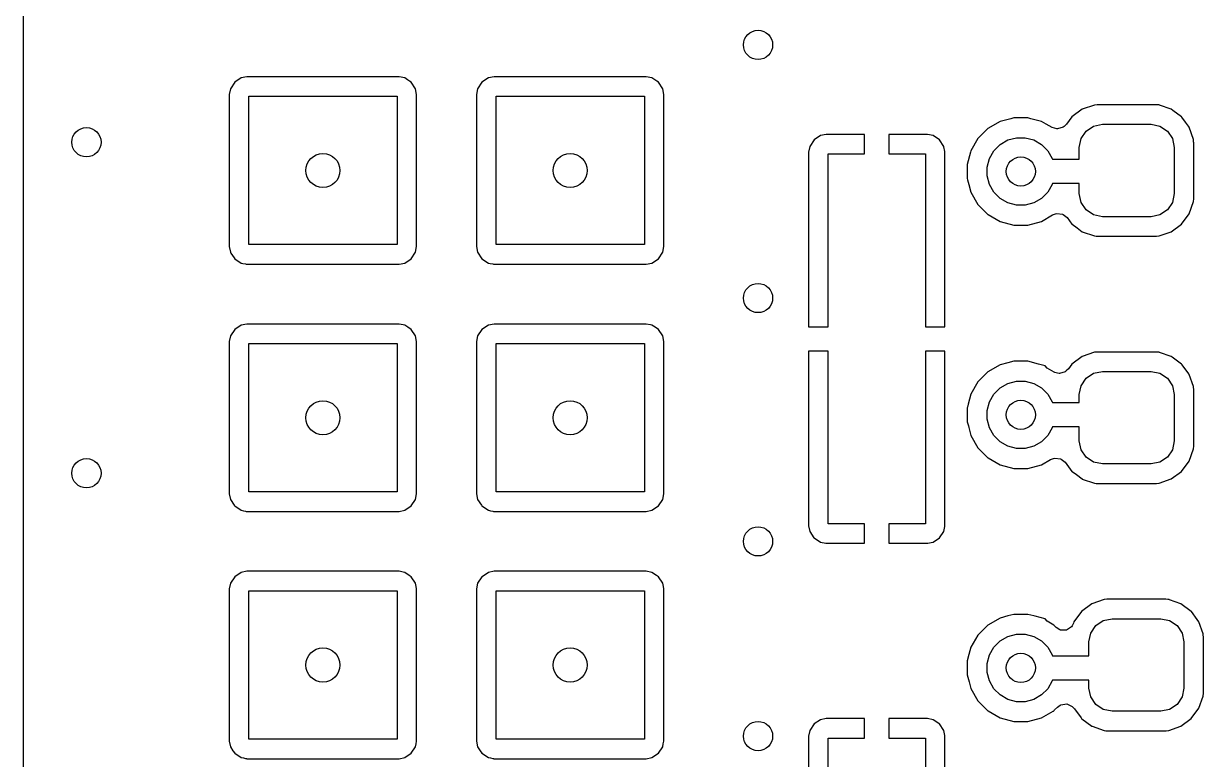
# Model space of a CAD drawing. Header units: inches. Extents: x 4.87 to 6.82, y -5.11 to -3.16.
# Drawn here: x 4.8683 to 5.3455, y -4.4149 to -4.1174 of the extents above; entities that cross this region are included whole.
import ezdxf

# ---------------------------------------------------------------- set-up
doc = ezdxf.new("R2010")
doc.units = ezdxf.units.IN
doc.header["$MEASUREMENT"] = 0
doc.layers.add('BLACK', color=250, linetype='CONTINUOUS')

msp = doc.modelspace()

# ---------------------------------------------------------------- linework, layer by layer
at = {"layer": 'BLACK', "linetype": 'CONTINUOUS'}
for p, q in [((4.86829, -4.14599), (4.86829, -4.046)), ((4.95368, -4.14108), (4.95193, -4.14369)), ((4.95629, -4.13934), (4.95368, -4.14108)), ((4.95368, -4.14108), (4.95368, -4.14108)), ((4.95859, -4.13888), (4.95629, -4.13934)), ((4.95629, -4.13934), (4.95629, -4.13934)), ((5.02015, -4.13888), (4.95859, -4.13888)), ((4.95859, -4.13888), (4.95859, -4.13888)), ((4.95859, -4.13888), (4.95859, -4.13888)), ((5.02245, -4.13934), (5.02015, -4.13888)), ((5.02015, -4.13888), (5.02015, -4.13888)), ((5.02015, -4.13888), (5.02015, -4.13888)), ((5.02015, -4.13888), (5.02015, -4.13888)), ((5.02358, -4.14009), (5.02245, -4.13934)), ((5.02245, -4.13934), (5.02245, -4.13934)), ((5.02245, -4.13934), (5.02245, -4.13934)), ((5.02245, -4.13934), (5.02245, -4.13934)), ((5.02444, -4.14066), (5.02358, -4.14009)), ((5.02506, -4.14108), (5.02444, -4.14066)), ((5.02681, -4.14369), (5.02506, -4.14108)), ((5.02506, -4.14108), (5.02506, -4.14108)), ((5.05368, -4.14108), (5.05193, -4.14369)), ((5.05629, -4.13934), (5.05368, -4.14108)), ((5.05368, -4.14108), (5.05368, -4.14108)), ((5.05859, -4.13888), (5.05629, -4.13934)), ((5.05629, -4.13934), (5.05629, -4.13934)), ((5.12015, -4.13888), (5.05859, -4.13888)), ((5.05859, -4.13888), (5.05859, -4.13888)), ((5.05859, -4.13888), (5.05859, -4.13888)), ((5.12245, -4.13934), (5.12015, -4.13888)), ((5.12015, -4.13888), (5.12015, -4.13888)), ((5.12015, -4.13888), (5.12015, -4.13888)), ((5.12015, -4.13888), (5.12015, -4.13888)), ((5.12358, -4.14009), (5.12245, -4.13934)), ((5.12245, -4.13934), (5.12245, -4.13934)), ((5.12245, -4.13934), (5.12245, -4.13934)), ((5.12245, -4.13934), (5.12245, -4.13934)), ((5.12444, -4.14066), (5.12358, -4.14009)), ((5.12506, -4.14108), (5.12444, -4.14066)), ((5.12681, -4.14369), (5.12506, -4.14108)), ((5.12506, -4.14108), (5.12506, -4.14108)), ((4.86829, -4.24599), (4.86829, -4.14599)), ((4.95193, -4.14369), (4.95148, -4.14599)), ((4.95148, -4.14599), (4.95148, -4.20755)), ((4.95193, -4.14369), (4.95193, -4.14369)), ((4.95937, -4.20677), (4.95937, -4.14677)), ((4.95937, -4.14677), (5.01937, -4.14677)), ((5.01937, -4.14677), (5.01937, -4.20677)), ((5.02726, -4.14599), (5.02681, -4.14369)), ((5.02726, -4.20755), (5.02726, -4.14599)), ((5.02726, -4.14599), (5.02726, -4.14599)), ((5.05193, -4.14369), (5.05148, -4.14599)), ((5.05148, -4.14599), (5.05148, -4.20755)), ((5.05193, -4.14369), (5.05193, -4.14369)), ((5.05937, -4.20677), (5.05937, -4.14677)), ((5.05937, -4.14677), (5.11937, -4.14677)), ((5.11937, -4.14677), (5.11937, -4.20677)), ((5.12726, -4.14599), (5.12681, -4.14369)), ((5.12726, -4.1693), (5.12726, -4.14599)), ((5.30138, -4.15029), (5.29648, -4.152)), ((5.30255, -4.15018), (5.30138, -4.15029)), ((5.30138, -4.15029), (5.30138, -4.15029)), ((5.30138, -4.15029), (5.30138, -4.15029)), ((5.32639, -4.15018), (5.30255, -4.15018)), ((5.30255, -4.15018), (5.30255, -4.15018)), ((5.30255, -4.15018), (5.30255, -4.15018)), ((5.32722, -4.15025), (5.32639, -4.15018)), ((5.32639, -4.15018), (5.32639, -4.15018)), ((5.32639, -4.15018), (5.32639, -4.15018)), ((5.32737, -4.15027), (5.32722, -4.15025)), ((5.32755, -4.15028), (5.32737, -4.15027)), ((5.32766, -4.15032), (5.32755, -4.15028)), ((5.32779, -4.15037), (5.32766, -4.15032)), ((5.33246, -4.152), (5.32779, -4.15037)), ((5.26756, -4.15582), (5.26329, -4.15697)), ((5.2688, -4.15549), (5.26756, -4.15582)), ((5.26756, -4.15582), (5.26756, -4.15582)), ((5.27451, -4.15549), (5.2688, -4.15549)), ((5.2688, -4.15549), (5.2688, -4.15549)), ((5.27484, -4.15558), (5.27451, -4.15549)), ((5.27451, -4.15549), (5.27451, -4.15549)), ((5.27575, -4.15582), (5.27484, -4.15558)), ((5.28002, -4.15697), (5.27575, -4.15582)), ((5.27575, -4.15582), (5.27575, -4.15582)), ((5.29229, -4.15509), (5.29009, -4.15808)), ((5.2923, -4.15509), (5.29229, -4.15509)), ((5.29648, -4.152), (5.2923, -4.15509)), ((5.33313, -4.1525), (5.33246, -4.152)), ((5.33664, -4.15509), (5.33313, -4.1525)), ((5.33665, -4.15509), (5.33664, -4.15509)), ((5.33664, -4.15509), (5.33664, -4.15509)), ((5.33664, -4.15509), (5.33664, -4.15509)), ((5.33665, -4.1551), (5.33665, -4.15509)), ((5.3367, -4.15516), (5.33665, -4.1551)), ((5.3382, -4.15719), (5.3367, -4.15516)), ((5.25835, -4.15982), (5.25431, -4.16386)), ((5.26329, -4.15697), (5.25835, -4.15982)), ((5.28184, -4.15802), (5.28002, -4.15697)), ((5.28002, -4.15697), (5.28002, -4.15697)), ((5.2843, -4.15944), (5.28184, -4.15802)), ((5.28622, -4.15996), (5.2843, -4.15944)), ((5.2865, -4.15997), (5.28622, -4.15996)), ((5.28879, -4.15924), (5.2865, -4.15997)), ((5.2865, -4.15997), (5.2865, -4.15997)), ((5.28922, -4.15893), (5.28879, -4.15924)), ((5.29009, -4.15808), (5.28922, -4.15893)), ((5.29599, -4.16384), (5.29801, -4.16081)), ((5.29801, -4.16081), (5.30105, -4.15878)), ((5.30105, -4.15878), (5.30463, -4.15807)), ((5.30463, -4.15807), (5.32431, -4.15807)), ((5.32431, -4.15807), (5.32789, -4.15878)), ((5.32789, -4.15878), (5.33092, -4.16081)), ((5.33092, -4.16081), (5.33295, -4.16384)), ((5.3394, -4.15883), (5.3382, -4.15719)), ((5.33973, -4.15927), (5.3394, -4.15883)), ((5.34145, -4.16418), (5.33973, -4.15927)), ((5.33973, -4.15927), (5.33973, -4.15927)), ((5.18802, -4.1644), (5.18628, -4.16701)), ((5.19063, -4.16266), (5.18802, -4.1644)), ((5.18802, -4.1644), (5.18802, -4.1644)), ((5.19292, -4.1622), (5.19063, -4.16266)), ((5.19063, -4.16266), (5.19063, -4.16266)), ((5.20846, -4.1622), (5.19292, -4.1622)), ((5.20846, -4.17008), (5.20846, -4.1622)), ((5.20846, -4.1622), (5.20846, -4.1622)), ((5.20846, -4.1622), (5.20846, -4.1622)), ((5.23385, -4.1622), (5.21831, -4.1622)), ((5.21831, -4.1622), (5.21831, -4.1622)), ((5.21831, -4.1622), (5.21831, -4.17008)), ((5.23614, -4.16266), (5.23385, -4.1622)), ((5.23385, -4.1622), (5.23385, -4.1622)), ((5.2387, -4.16437), (5.23614, -4.16266)), ((5.23614, -4.16266), (5.23614, -4.16266)), ((5.23875, -4.1644), (5.2387, -4.16437)), ((5.24049, -4.16701), (5.23875, -4.1644)), ((5.23875, -4.1644), (5.23875, -4.1644)), ((5.25431, -4.16386), (5.25146, -4.1688)), ((5.26327, -4.16623), (5.26638, -4.16443)), ((5.26638, -4.16443), (5.26985, -4.1635)), ((5.26985, -4.1635), (5.27345, -4.1635)), ((5.27345, -4.1635), (5.27693, -4.16443)), ((5.27693, -4.16443), (5.28004, -4.16623)), ((5.29528, -4.16742), (5.29599, -4.16384)), ((5.33295, -4.16384), (5.33366, -4.16742)), ((5.34151, -4.16486), (5.34145, -4.16418)), ((5.34155, -4.16533), (5.34151, -4.16486)), ((5.34151, -4.16486), (5.34151, -4.16486)), ((5.34156, -4.16534), (5.34155, -4.16533)), ((5.34156, -4.1882), (5.34156, -4.16534)), ((5.34156, -4.16534), (5.34156, -4.16534)), ((5.34156, -4.16534), (5.34156, -4.16534)), ((5.12726, -4.20755), (5.12726, -4.1693)), ((5.18628, -4.16701), (5.18583, -4.1693)), ((5.18583, -4.1693), (5.18583, -4.23996)), ((5.18583, -4.1693), (5.18583, -4.1693)), ((5.18628, -4.16701), (5.18628, -4.16701)), ((5.1937, -4.23996), (5.1937, -4.17008)), ((5.1937, -4.17008), (5.20846, -4.17008)), ((5.21831, -4.17008), (5.23307, -4.17008)), ((5.23307, -4.17008), (5.23307, -4.23996)), ((5.24053, -4.16721), (5.24049, -4.16701)), ((5.2409, -4.16906), (5.24053, -4.16721)), ((5.24092, -4.16915), (5.2409, -4.16906)), ((5.24094, -4.1693), (5.24092, -4.16915)), ((5.24094, -4.17431), (5.24094, -4.1693)), ((5.24094, -4.1693), (5.24094, -4.1693)), ((5.25132, -4.1693), (5.24998, -4.17431)), ((5.25146, -4.1688), (5.25132, -4.1693)), ((5.25892, -4.17189), (5.26072, -4.16878)), ((5.26072, -4.16878), (5.26327, -4.16623)), ((5.28004, -4.16623), (5.28259, -4.16878)), ((5.28259, -4.16878), (5.28438, -4.17189)), ((5.29528, -4.17224), (5.29528, -4.16742)), ((5.33366, -4.16742), (5.33366, -4.18612)), ((5.24094, -4.23996), (5.24094, -4.17431)), ((5.24998, -4.17431), (5.24998, -4.18002)), ((5.25799, -4.17537), (5.25892, -4.17189)), ((5.25799, -4.17896), (5.25799, -4.17537)), ((5.28438, -4.17189), (5.28448, -4.17224)), ((5.28448, -4.17224), (5.29528, -4.17224)), ((5.24998, -4.18002), (5.25014, -4.1806)), ((5.25892, -4.18244), (5.25799, -4.17896)), ((5.25014, -4.1806), (5.25064, -4.18249)), ((5.25064, -4.18249), (5.25064, -4.18249)), ((5.25064, -4.18249), (5.25146, -4.18553)), ((5.26072, -4.18555), (5.25892, -4.18244)), ((5.28438, -4.18244), (5.28259, -4.18555)), ((5.28448, -4.18209), (5.28438, -4.18244)), ((5.29528, -4.18209), (5.28448, -4.18209)), ((5.29528, -4.18612), (5.29528, -4.18209)), ((5.25146, -4.18553), (5.25146, -4.18553)), ((5.25146, -4.18553), (5.25431, -4.19047)), ((5.26327, -4.1881), (5.26072, -4.18555)), ((5.26638, -4.1899), (5.26327, -4.1881)), ((5.28004, -4.1881), (5.27693, -4.1899)), ((5.28259, -4.18555), (5.28004, -4.1881)), ((5.29599, -4.1897), (5.29528, -4.18612)), ((5.29801, -4.19273), (5.29599, -4.1897)), ((5.33295, -4.1897), (5.33092, -4.19273)), ((5.33366, -4.18612), (5.33295, -4.1897)), ((5.33973, -4.19427), (5.34145, -4.18936)), ((5.34145, -4.18936), (5.34156, -4.1882)), ((5.25431, -4.19047), (5.25431, -4.19047)), ((5.25431, -4.19047), (5.25431, -4.19047)), ((5.25431, -4.19047), (5.25431, -4.19047)), ((5.25431, -4.19047), (5.25835, -4.19451)), ((5.25835, -4.19451), (5.25835, -4.19451)), ((5.25835, -4.19451), (5.25835, -4.19451)), ((5.25835, -4.19451), (5.25837, -4.19452)), ((5.25837, -4.19452), (5.25845, -4.19457)), ((5.25845, -4.19457), (5.26329, -4.19736)), ((5.26985, -4.19083), (5.26638, -4.1899)), ((5.27345, -4.19083), (5.26985, -4.19083)), ((5.27693, -4.1899), (5.27345, -4.19083)), ((5.28451, -4.19477), (5.28565, -4.19433)), ((5.28565, -4.19433), (5.28616, -4.19422)), ((5.28616, -4.19422), (5.28856, -4.19447)), ((5.28856, -4.19447), (5.28881, -4.19459)), ((5.28881, -4.19459), (5.29036, -4.19583)), ((5.30105, -4.19476), (5.29801, -4.19273)), ((5.33092, -4.19273), (5.32789, -4.19476)), ((5.33664, -4.19845), (5.33973, -4.19427)), ((5.26329, -4.19736), (5.26329, -4.19736)), ((5.26329, -4.19736), (5.26329, -4.19736)), ((5.26329, -4.19736), (5.2688, -4.19884)), ((5.2688, -4.19884), (5.2688, -4.19884)), ((5.2688, -4.19884), (5.27451, -4.19884)), ((5.27451, -4.19884), (5.28002, -4.19736)), ((5.27451, -4.19884), (5.27451, -4.19884)), ((5.28002, -4.19736), (5.28451, -4.19477)), ((5.29036, -4.19583), (5.29229, -4.19845)), ((5.29229, -4.19845), (5.29229, -4.19845)), ((5.29229, -4.19845), (5.29229, -4.19845)), ((5.29229, -4.19845), (5.29229, -4.19845)), ((5.29229, -4.19845), (5.29231, -4.19846)), ((5.29231, -4.19846), (5.29237, -4.19851)), ((5.29237, -4.19851), (5.2944, -4.2)), ((5.30463, -4.19547), (5.30105, -4.19476)), ((5.32431, -4.19547), (5.30463, -4.19547)), ((5.32789, -4.19476), (5.32431, -4.19547)), ((5.33246, -4.20154), (5.33664, -4.19845)), ((5.2944, -4.2), (5.29648, -4.20154)), ((5.29648, -4.20154), (5.29648, -4.20154)), ((5.29648, -4.20154), (5.29648, -4.20154)), ((5.29648, -4.20154), (5.29648, -4.20154)), ((5.29648, -4.20154), (5.29648, -4.20154)), ((5.29648, -4.20154), (5.29651, -4.20155)), ((5.29651, -4.20155), (5.30138, -4.20326)), ((5.30138, -4.20326), (5.30214, -4.20333)), ((5.30214, -4.20333), (5.30246, -4.20336)), ((5.30246, -4.20336), (5.30246, -4.20336)), ((5.30246, -4.20336), (5.30246, -4.20336)), ((5.30246, -4.20336), (5.30254, -4.20337)), ((5.30254, -4.20337), (5.30255, -4.20337)), ((5.30255, -4.20337), (5.30255, -4.20337)), ((5.30255, -4.20337), (5.30255, -4.20337)), ((5.30255, -4.20337), (5.32639, -4.20337)), ((5.32639, -4.20337), (5.32642, -4.20337)), ((5.32642, -4.20337), (5.32652, -4.20335)), ((5.32652, -4.20335), (5.32755, -4.20326)), ((5.32755, -4.20326), (5.33246, -4.20154)), ((4.95148, -4.20755), (4.95193, -4.20985)), ((5.01937, -4.20677), (4.95937, -4.20677)), ((5.02681, -4.20985), (5.02726, -4.20755)), ((5.05148, -4.20755), (5.05193, -4.20985)), ((5.11937, -4.20677), (5.05937, -4.20677)), ((5.12681, -4.20985), (5.12726, -4.20755)), ((4.95193, -4.20985), (4.95193, -4.20985)), ((4.95193, -4.20985), (4.95193, -4.20985)), ((4.95193, -4.20985), (4.95193, -4.20985)), ((4.95193, -4.20985), (4.95193, -4.20985)), ((4.95193, -4.20985), (4.95214, -4.21015)), ((4.95214, -4.21015), (4.95343, -4.21209)), ((4.95343, -4.21209), (4.95368, -4.21246)), ((4.95368, -4.21246), (4.95629, -4.21421)), ((5.02245, -4.21421), (5.02506, -4.21246)), ((5.02506, -4.21246), (5.02681, -4.20985)), ((5.05193, -4.20985), (5.05193, -4.20985)), ((5.05193, -4.20985), (5.05193, -4.20985)), ((5.05193, -4.20985), (5.05193, -4.20985)), ((5.05193, -4.20985), (5.05193, -4.20985)), ((5.05193, -4.20985), (5.05214, -4.21015)), ((5.05214, -4.21015), (5.05343, -4.21209)), ((5.05343, -4.21209), (5.05368, -4.21246)), ((5.05368, -4.21246), (5.05629, -4.21421)), ((5.12245, -4.21421), (5.12506, -4.21246)), ((5.12506, -4.21246), (5.12681, -4.20985)), ((4.95629, -4.21421), (4.95697, -4.21434)), ((4.95697, -4.21434), (4.95804, -4.21456)), ((4.95804, -4.21456), (4.95804, -4.21456)), ((4.95804, -4.21456), (4.95835, -4.21462)), ((4.95835, -4.21462), (4.95844, -4.21464)), ((4.95844, -4.21464), (4.95852, -4.21465)), ((4.95852, -4.21465), (4.95859, -4.21467)), ((4.95859, -4.21467), (4.95859, -4.21467)), ((4.95859, -4.21467), (4.95859, -4.21467)), ((4.95859, -4.21467), (5.02015, -4.21467)), ((5.02015, -4.21467), (5.02245, -4.21421)), ((5.02015, -4.21467), (5.02015, -4.21467)), ((5.05629, -4.21421), (5.05697, -4.21434)), ((5.05697, -4.21434), (5.05804, -4.21456)), ((5.05804, -4.21456), (5.05804, -4.21456)), ((5.05804, -4.21456), (5.05835, -4.21462)), ((5.05835, -4.21462), (5.05844, -4.21464)), ((5.05844, -4.21464), (5.05852, -4.21465)), ((5.05852, -4.21465), (5.05859, -4.21467)), ((5.05859, -4.21467), (5.05859, -4.21467)), ((5.05859, -4.21467), (5.05859, -4.21467)), ((5.05859, -4.21467), (5.12015, -4.21467)), ((5.12015, -4.21467), (5.12245, -4.21421)), ((5.12015, -4.21467), (5.12015, -4.21467)), ((4.95368, -4.24108), (4.95193, -4.24369)), ((4.95629, -4.23934), (4.95368, -4.24108)), ((4.95368, -4.24108), (4.95368, -4.24108)), ((4.95859, -4.23888), (4.95629, -4.23934)), ((4.95629, -4.23934), (4.95629, -4.23934)), ((5.02015, -4.23888), (4.95859, -4.23888)), ((4.95859, -4.23888), (4.95859, -4.23888)), ((4.95859, -4.23888), (4.95859, -4.23888)), ((5.02183, -4.23921), (5.02015, -4.23888)), ((5.02015, -4.23888), (5.02015, -4.23888)), ((5.02015, -4.23888), (5.02015, -4.23888)), ((5.02015, -4.23888), (5.02015, -4.23888)), ((5.02015, -4.23888), (5.02015, -4.23888)), ((5.02245, -4.23934), (5.02183, -4.23921)), ((5.02183, -4.23921), (5.02183, -4.23921)), ((5.02369, -4.24016), (5.02245, -4.23934)), ((5.02245, -4.23934), (5.02245, -4.23934)), ((5.02245, -4.23934), (5.02245, -4.23934)), ((5.02245, -4.23934), (5.02245, -4.23934)), ((5.02506, -4.24108), (5.02369, -4.24016)), ((5.02679, -4.24367), (5.02506, -4.24108)), ((5.02506, -4.24108), (5.02506, -4.24108)), ((5.05368, -4.24108), (5.05193, -4.24369)), ((5.05629, -4.23934), (5.05368, -4.24108)), ((5.05368, -4.24108), (5.05368, -4.24108)), ((5.05859, -4.23888), (5.05629, -4.23934)), ((5.05629, -4.23934), (5.05629, -4.23934)), ((5.12015, -4.23888), (5.05859, -4.23888)), ((5.05859, -4.23888), (5.05859, -4.23888)), ((5.05859, -4.23888), (5.05859, -4.23888)), ((5.12183, -4.23921), (5.12015, -4.23888)), ((5.12015, -4.23888), (5.12015, -4.23888)), ((5.12015, -4.23888), (5.12015, -4.23888)), ((5.12015, -4.23888), (5.12015, -4.23888)), ((5.12015, -4.23888), (5.12015, -4.23888)), ((5.12245, -4.23934), (5.12183, -4.23921)), ((5.12183, -4.23921), (5.12183, -4.23921)), ((5.12369, -4.24016), (5.12245, -4.23934)), ((5.12245, -4.23934), (5.12245, -4.23934)), ((5.12245, -4.23934), (5.12245, -4.23934)), ((5.12245, -4.23934), (5.12245, -4.23934)), ((5.12506, -4.24108), (5.12369, -4.24016)), ((5.12679, -4.24367), (5.12506, -4.24108)), ((5.12506, -4.24108), (5.12506, -4.24108)), ((5.18583, -4.23996), (5.18583, -4.23996)), ((5.18583, -4.23996), (5.1937, -4.23996)), ((5.23307, -4.23996), (5.24094, -4.23996)), ((5.24094, -4.23996), (5.24094, -4.23996)), ((5.24094, -4.23996), (5.24094, -4.23996)), ((4.86829, -4.34599), (4.86829, -4.24599)), ((4.95193, -4.24369), (4.95148, -4.24599)), ((4.95148, -4.24599), (4.95148, -4.30755)), ((4.95193, -4.24369), (4.95193, -4.24369)), ((4.95937, -4.30677), (4.95937, -4.24677)), ((4.95937, -4.24677), (5.01937, -4.24677)), ((5.01937, -4.24677), (5.01937, -4.30677)), ((5.02681, -4.24369), (5.02679, -4.24367)), ((5.02726, -4.24599), (5.02681, -4.24369)), ((5.02726, -4.30755), (5.02726, -4.24599)), ((5.02726, -4.24599), (5.02726, -4.24599)), ((5.05193, -4.24369), (5.05148, -4.24599)), ((5.05148, -4.24599), (5.05148, -4.30755)), ((5.05193, -4.24369), (5.05193, -4.24369)), ((5.05937, -4.30677), (5.05937, -4.24677)), ((5.05937, -4.24677), (5.11937, -4.24677)), ((5.11937, -4.24677), (5.11937, -4.30677)), ((5.12681, -4.24369), (5.12679, -4.24367)), ((5.12726, -4.24599), (5.12681, -4.24369)), ((5.12726, -4.2498), (5.12726, -4.24599)), ((5.12726, -4.30755), (5.12726, -4.2498)), ((5.18583, -4.2498), (5.18583, -4.32046)), ((5.1937, -4.2498), (5.18583, -4.2498)), ((5.18583, -4.2498), (5.18583, -4.2498)), ((5.18583, -4.2498), (5.18583, -4.2498)), ((5.18583, -4.2498), (5.18583, -4.2498)), ((5.1937, -4.31969), (5.1937, -4.2498)), ((5.24094, -4.2498), (5.23307, -4.2498)), ((5.23307, -4.2498), (5.23307, -4.31969)), ((5.24094, -4.2498), (5.24094, -4.2498)), ((5.24094, -4.2498), (5.24094, -4.2498)), ((5.24094, -4.2498), (5.24094, -4.2498)), ((5.24094, -4.27274), (5.24094, -4.2498)), ((5.30138, -4.25029), (5.29648, -4.252)), ((5.30255, -4.25018), (5.30138, -4.25029)), ((5.30138, -4.25029), (5.30138, -4.25029)), ((5.30138, -4.25029), (5.30138, -4.25029)), ((5.32639, -4.25018), (5.30255, -4.25018)), ((5.30255, -4.25018), (5.30255, -4.25018)), ((5.30255, -4.25018), (5.30255, -4.25018)), ((5.32722, -4.25026), (5.32639, -4.25018)), ((5.32639, -4.25018), (5.32639, -4.25018)), ((5.32639, -4.25018), (5.32639, -4.25018)), ((5.32737, -4.25027), (5.32722, -4.25026)), ((5.32755, -4.25028), (5.32737, -4.25027)), ((5.32766, -4.25032), (5.32755, -4.25028)), ((5.32779, -4.25037), (5.32766, -4.25032)), ((5.33246, -4.252), (5.32779, -4.25037)), ((5.26329, -4.25539), (5.25835, -4.25825)), ((5.26637, -4.25457), (5.26329, -4.25539)), ((5.26329, -4.25539), (5.26329, -4.25539)), ((5.2688, -4.25392), (5.26637, -4.25457)), ((5.26637, -4.25457), (5.26637, -4.25457)), ((5.27451, -4.25392), (5.2688, -4.25392)), ((5.27885, -4.25508), (5.27451, -4.25392)), ((5.27451, -4.25392), (5.27451, -4.25392)), ((5.28145, -4.25578), (5.27885, -4.25508)), ((5.27885, -4.25508), (5.27885, -4.25508)), ((5.28227, -4.2567), (5.28145, -4.25578)), ((5.29229, -4.25509), (5.29088, -4.25701)), ((5.2923, -4.25509), (5.29229, -4.25509)), ((5.29648, -4.252), (5.2923, -4.25509)), ((5.33283, -4.25228), (5.33246, -4.252)), ((5.33664, -4.25509), (5.33283, -4.25228)), ((5.33665, -4.25509), (5.33664, -4.25509)), ((5.33664, -4.25509), (5.33664, -4.25509)), ((5.33664, -4.25509), (5.33664, -4.25509)), ((5.33666, -4.25511), (5.33665, -4.25509)), ((5.3367, -4.25516), (5.33666, -4.25511)), ((5.33678, -4.25526), (5.3367, -4.25516)), ((5.33684, -4.25536), (5.33678, -4.25526)), ((5.33955, -4.25902), (5.33684, -4.25536)), ((5.25835, -4.25825), (5.25431, -4.26228)), ((5.28507, -4.25831), (5.28227, -4.2567)), ((5.28521, -4.25839), (5.28507, -4.25831)), ((5.28507, -4.25831), (5.28507, -4.25831)), ((5.2853, -4.25844), (5.28521, -4.25839)), ((5.2871, -4.25889), (5.2853, -4.25844)), ((5.28729, -4.2589), (5.2871, -4.25889)), ((5.28958, -4.25817), (5.28729, -4.2589)), ((5.28729, -4.2589), (5.28729, -4.2589)), ((5.29001, -4.25786), (5.28958, -4.25817)), ((5.29088, -4.25701), (5.29001, -4.25786)), ((5.29599, -4.26384), (5.29801, -4.26081)), ((5.29801, -4.26081), (5.30105, -4.25878)), ((5.30105, -4.25878), (5.30463, -4.25807)), ((5.30463, -4.25807), (5.32431, -4.25807)), ((5.32431, -4.25807), (5.32789, -4.25878)), ((5.32789, -4.25878), (5.33092, -4.26081)), ((5.33092, -4.26081), (5.33295, -4.26384)), ((5.33973, -4.25927), (5.33955, -4.25902)), ((5.33955, -4.25902), (5.33955, -4.25902)), ((5.33955, -4.25902), (5.33955, -4.25902)), ((5.33955, -4.25902), (5.33955, -4.25902)), ((5.34145, -4.26418), (5.33973, -4.25927)), ((5.33973, -4.25927), (5.33973, -4.25927)), ((5.25431, -4.26228), (5.25146, -4.26722)), ((5.26072, -4.2672), (5.26327, -4.26466)), ((5.26327, -4.26466), (5.26638, -4.26286)), ((5.26638, -4.26286), (5.26985, -4.26193)), ((5.26985, -4.26193), (5.27345, -4.26193)), ((5.27345, -4.26193), (5.27693, -4.26286)), ((5.27693, -4.26286), (5.28004, -4.26466)), ((5.28004, -4.26466), (5.28259, -4.2672)), ((5.29528, -4.26742), (5.29599, -4.26384)), ((5.33295, -4.26384), (5.33366, -4.26742)), ((5.34146, -4.26438), (5.34145, -4.26418)), ((5.34145, -4.26418), (5.34145, -4.26418)), ((5.34156, -4.26534), (5.34146, -4.26438)), ((5.34156, -4.2882), (5.34156, -4.26534)), ((5.34156, -4.26534), (5.34156, -4.26534)), ((5.34156, -4.26534), (5.34156, -4.26534)), ((5.34156, -4.26534), (5.34156, -4.26534)), ((5.25146, -4.26722), (5.25038, -4.27125)), ((5.25146, -4.26722), (5.25146, -4.26722)), ((5.25146, -4.26722), (5.25146, -4.26722)), ((5.25799, -4.27379), (5.25892, -4.27032)), ((5.25892, -4.27032), (5.26072, -4.2672)), ((5.28259, -4.2672), (5.28438, -4.27032)), ((5.28438, -4.27032), (5.28448, -4.27067)), ((5.28448, -4.27067), (5.29528, -4.27067)), ((5.29528, -4.27067), (5.29528, -4.26742)), ((5.33366, -4.26742), (5.33366, -4.28612)), ((5.24094, -4.32046), (5.24094, -4.27274)), ((5.25006, -4.27243), (5.24998, -4.27274)), ((5.24998, -4.27274), (5.24998, -4.27844)), ((5.25038, -4.27125), (5.25006, -4.27243)), ((5.25038, -4.27125), (5.25038, -4.27125)), ((5.25799, -4.27739), (5.25799, -4.27379)), ((5.24998, -4.27844), (5.25042, -4.28007)), ((5.25042, -4.28007), (5.2506, -4.28075)), ((5.25892, -4.28086), (5.25799, -4.27739)), ((5.28448, -4.28051), (5.28438, -4.28086)), ((5.29528, -4.28051), (5.28448, -4.28051)), ((5.29528, -4.28612), (5.29528, -4.28051)), ((5.2506, -4.28075), (5.2506, -4.28075)), ((5.2506, -4.28075), (5.25146, -4.28396)), ((5.25146, -4.28396), (5.25146, -4.28396)), ((5.25146, -4.28396), (5.25431, -4.2889)), ((5.26072, -4.28398), (5.25892, -4.28086)), ((5.26327, -4.28652), (5.26072, -4.28398)), ((5.28259, -4.28398), (5.28004, -4.28652)), ((5.28438, -4.28086), (5.28259, -4.28398)), ((5.25431, -4.2889), (5.25431, -4.2889)), ((5.25431, -4.2889), (5.25431, -4.2889)), ((5.25431, -4.2889), (5.25431, -4.2889)), ((5.25431, -4.2889), (5.25835, -4.29293)), ((5.26638, -4.28832), (5.26327, -4.28652)), ((5.26985, -4.28925), (5.26638, -4.28832)), ((5.27345, -4.28925), (5.26985, -4.28925)), ((5.27693, -4.28832), (5.27345, -4.28925)), ((5.28004, -4.28652), (5.27693, -4.28832)), ((5.29599, -4.2897), (5.29528, -4.28612)), ((5.29801, -4.29273), (5.29599, -4.2897)), ((5.33295, -4.2897), (5.33092, -4.29273)), ((5.33366, -4.28612), (5.33295, -4.2897)), ((5.33973, -4.29427), (5.34145, -4.28936)), ((5.34145, -4.28936), (5.34156, -4.2882)), ((5.25835, -4.29293), (5.25835, -4.29293)), ((5.25835, -4.29293), (5.25835, -4.29293)), ((5.25835, -4.29293), (5.25837, -4.29295)), ((5.25837, -4.29295), (5.25845, -4.29299)), ((5.25845, -4.29299), (5.26329, -4.29579)), ((5.28002, -4.29579), (5.2837, -4.29366)), ((5.2837, -4.29366), (5.28483, -4.29323)), ((5.28483, -4.29323), (5.28535, -4.29312)), ((5.28535, -4.29312), (5.28774, -4.29337)), ((5.28774, -4.29337), (5.28799, -4.29348)), ((5.28799, -4.29348), (5.28954, -4.29473)), ((5.28954, -4.29473), (5.29229, -4.29845)), ((5.30105, -4.29476), (5.29801, -4.29273)), ((5.30463, -4.29547), (5.30105, -4.29476)), ((5.32789, -4.29476), (5.32431, -4.29547)), ((5.33092, -4.29273), (5.32789, -4.29476)), ((5.33664, -4.29845), (5.33973, -4.29427)), ((5.26329, -4.29579), (5.26329, -4.29579)), ((5.26329, -4.29579), (5.26329, -4.29579)), ((5.26329, -4.29579), (5.2688, -4.29726)), ((5.2688, -4.29726), (5.2688, -4.29726)), ((5.2688, -4.29726), (5.27451, -4.29726)), ((5.27451, -4.29726), (5.28002, -4.29579)), ((5.27451, -4.29726), (5.27451, -4.29726)), ((5.29229, -4.29845), (5.29229, -4.29845)), ((5.29229, -4.29845), (5.29229, -4.29845)), ((5.29229, -4.29845), (5.29229, -4.29845)), ((5.29229, -4.29845), (5.29229, -4.29845)), ((5.29229, -4.29845), (5.29232, -4.29847)), ((5.29232, -4.29847), (5.29232, -4.29848)), ((5.29232, -4.29848), (5.29237, -4.29851)), ((5.29237, -4.29851), (5.2941, -4.29979)), ((5.32431, -4.29547), (5.30463, -4.29547)), ((5.33246, -4.30154), (5.33664, -4.29845)), ((5.2941, -4.29979), (5.29648, -4.30154)), ((5.29648, -4.30154), (5.29648, -4.30154)), ((5.29648, -4.30154), (5.29648, -4.30154)), ((5.29648, -4.30154), (5.29648, -4.30154)), ((5.29648, -4.30154), (5.29648, -4.30154)), ((5.29648, -4.30154), (5.29651, -4.30155)), ((5.29651, -4.30155), (5.30138, -4.30326)), ((5.30138, -4.30326), (5.30214, -4.30333)), ((5.30214, -4.30333), (5.30246, -4.30336)), ((5.30246, -4.30336), (5.30246, -4.30336)), ((5.30246, -4.30336), (5.30246, -4.30336)), ((5.30246, -4.30336), (5.30254, -4.30337)), ((5.30254, -4.30337), (5.30255, -4.30337)), ((5.30255, -4.30337), (5.30255, -4.30337)), ((5.30255, -4.30337), (5.30255, -4.30337)), ((5.30255, -4.30337), (5.32639, -4.30337)), ((5.32639, -4.30337), (5.32642, -4.30337)), ((5.32642, -4.30337), (5.32652, -4.30335)), ((5.32652, -4.30335), (5.32755, -4.30326)), ((5.32755, -4.30326), (5.33246, -4.30154)), ((4.95148, -4.30755), (4.95193, -4.30985)), ((5.01937, -4.30677), (4.95937, -4.30677)), ((5.02681, -4.30985), (5.02726, -4.30755)), ((5.05148, -4.30755), (5.05193, -4.30985)), ((5.11937, -4.30677), (5.05937, -4.30677)), ((5.12681, -4.30985), (5.12726, -4.30755)), ((4.95193, -4.30985), (4.95193, -4.30985)), ((4.95193, -4.30985), (4.95193, -4.30985)), ((4.95193, -4.30985), (4.95193, -4.30985)), ((4.95193, -4.30985), (4.95348, -4.31217)), ((4.95348, -4.31217), (4.95348, -4.31217)), ((4.95348, -4.31217), (4.95348, -4.31217)), ((4.95348, -4.31217), (4.95368, -4.31246)), ((4.95368, -4.31246), (4.95368, -4.31246)), ((4.95368, -4.31246), (4.95368, -4.31246)), ((4.95368, -4.31246), (4.95629, -4.31421)), ((5.02245, -4.31421), (5.02506, -4.31246)), ((5.02506, -4.31246), (5.02681, -4.30985)), ((5.05193, -4.30985), (5.05193, -4.30985)), ((5.05193, -4.30985), (5.05193, -4.30985)), ((5.05193, -4.30985), (5.05193, -4.30985)), ((5.05193, -4.30985), (5.05348, -4.31217)), ((5.05348, -4.31217), (5.05348, -4.31217)), ((5.05348, -4.31217), (5.05348, -4.31217)), ((5.05348, -4.31217), (5.05368, -4.31246)), ((5.05368, -4.31246), (5.05368, -4.31246)), ((5.05368, -4.31246), (5.05368, -4.31246)), ((5.05368, -4.31246), (5.05629, -4.31421)), ((5.12245, -4.31421), (5.12506, -4.31246)), ((5.12506, -4.31246), (5.12681, -4.30985)), ((4.95629, -4.31421), (4.95717, -4.31438)), ((4.95717, -4.31438), (4.95804, -4.31456)), ((4.95804, -4.31456), (4.95804, -4.31456)), ((4.95804, -4.31456), (4.95835, -4.31462)), ((4.95835, -4.31462), (4.95844, -4.31464)), ((4.95844, -4.31464), (4.95852, -4.31465)), ((4.95852, -4.31465), (4.95859, -4.31467)), ((4.95859, -4.31467), (4.95859, -4.31467)), ((4.95859, -4.31467), (4.95859, -4.31467)), ((4.95859, -4.31467), (5.02015, -4.31467)), ((5.02015, -4.31467), (5.02245, -4.31421)), ((5.02015, -4.31467), (5.02015, -4.31467)), ((5.05629, -4.31421), (5.05717, -4.31438)), ((5.05717, -4.31438), (5.05804, -4.31456)), ((5.05804, -4.31456), (5.05804, -4.31456)), ((5.05804, -4.31456), (5.05835, -4.31462)), ((5.05835, -4.31462), (5.05844, -4.31464)), ((5.05844, -4.31464), (5.05852, -4.31465)), ((5.05852, -4.31465), (5.05859, -4.31467)), ((5.05859, -4.31467), (5.05859, -4.31467)), ((5.05859, -4.31467), (5.05859, -4.31467)), ((5.05859, -4.31467), (5.12015, -4.31467)), ((5.12015, -4.31467), (5.12245, -4.31421)), ((5.12015, -4.31467), (5.12015, -4.31467)), ((5.18583, -4.32046), (5.18628, -4.32276)), ((5.18628, -4.32276), (5.18628, -4.32276)), ((5.18628, -4.32276), (5.18798, -4.3253)), ((5.20846, -4.31969), (5.1937, -4.31969)), ((5.20846, -4.32756), (5.20846, -4.31969)), ((5.23307, -4.31969), (5.21831, -4.31969)), ((5.21831, -4.31969), (5.21831, -4.32756)), ((5.23875, -4.32536), (5.24049, -4.32276)), ((5.24049, -4.32276), (5.2409, -4.3207)), ((5.2409, -4.3207), (5.24092, -4.32061)), ((5.24092, -4.32061), (5.24094, -4.32046)), ((5.18798, -4.3253), (5.18802, -4.32536)), ((5.18802, -4.32536), (5.18802, -4.32536)), ((5.18802, -4.32536), (5.19063, -4.3271)), ((5.19063, -4.3271), (5.19283, -4.32754)), ((5.19283, -4.32754), (5.1929, -4.32756)), ((5.1929, -4.32756), (5.19293, -4.32756)), ((5.19293, -4.32756), (5.19293, -4.32756)), ((5.19293, -4.32756), (5.19293, -4.32756)), ((5.19293, -4.32756), (5.20846, -4.32756)), ((5.20846, -4.32756), (5.20846, -4.32756)), ((5.20846, -4.32756), (5.20846, -4.32756)), ((5.21831, -4.32756), (5.21831, -4.32756)), ((5.21831, -4.32756), (5.21831, -4.32756)), ((5.21831, -4.32756), (5.23385, -4.32756)), ((5.23385, -4.32756), (5.234, -4.32753)), ((5.23385, -4.32756), (5.23385, -4.32756)), ((5.234, -4.32753), (5.23409, -4.32751)), ((5.23409, -4.32751), (5.23533, -4.32726)), ((5.23533, -4.32726), (5.23614, -4.3271)), ((5.23614, -4.3271), (5.23875, -4.32536)), ((5.23614, -4.3271), (5.23614, -4.3271)), ((5.23614, -4.3271), (5.23614, -4.3271)), ((5.23875, -4.32536), (5.23875, -4.32536)), ((4.95368, -4.34108), (4.95193, -4.34369)), ((4.95373, -4.34105), (4.95368, -4.34108)), ((4.95368, -4.34108), (4.95368, -4.34108)), ((4.95368, -4.34108), (4.95368, -4.34108)), ((4.95368, -4.34108), (4.95368, -4.34108)), ((4.95629, -4.33934), (4.95373, -4.34105)), ((4.95373, -4.34105), (4.95373, -4.34105)), ((4.95859, -4.33888), (4.95629, -4.33934)), ((4.95629, -4.33934), (4.95629, -4.33934)), ((5.02015, -4.33888), (4.95859, -4.33888)), ((4.95859, -4.33888), (4.95859, -4.33888)), ((4.95859, -4.33888), (4.95859, -4.33888)), ((5.02238, -4.33932), (5.02015, -4.33888)), ((5.02015, -4.33888), (5.02015, -4.33888)), ((5.02015, -4.33888), (5.02015, -4.33888)), ((5.02015, -4.33888), (5.02015, -4.33888)), ((5.02015, -4.33888), (5.02015, -4.33888)), ((5.02244, -4.33933), (5.02238, -4.33932)), ((5.02245, -4.33934), (5.02244, -4.33933)), ((5.02424, -4.34053), (5.02245, -4.33934)), ((5.02245, -4.33934), (5.02245, -4.33934)), ((5.02506, -4.34108), (5.02424, -4.34053)), ((5.02681, -4.34369), (5.02506, -4.34108)), ((5.02506, -4.34108), (5.02506, -4.34108)), ((5.05368, -4.34108), (5.05193, -4.34369)), ((5.05373, -4.34105), (5.05368, -4.34108)), ((5.05368, -4.34108), (5.05368, -4.34108)), ((5.05368, -4.34108), (5.05368, -4.34108)), ((5.05368, -4.34108), (5.05368, -4.34108)), ((5.05629, -4.33934), (5.05373, -4.34105)), ((5.05373, -4.34105), (5.05373, -4.34105)), ((5.05859, -4.33888), (5.05629, -4.33934)), ((5.05629, -4.33934), (5.05629, -4.33934)), ((5.12015, -4.33888), (5.05859, -4.33888)), ((5.05859, -4.33888), (5.05859, -4.33888)), ((5.05859, -4.33888), (5.05859, -4.33888)), ((5.12238, -4.33932), (5.12015, -4.33888)), ((5.12015, -4.33888), (5.12015, -4.33888)), ((5.12015, -4.33888), (5.12015, -4.33888)), ((5.12015, -4.33888), (5.12015, -4.33888)), ((5.12015, -4.33888), (5.12015, -4.33888)), ((5.12244, -4.33933), (5.12238, -4.33932)), ((5.12245, -4.33934), (5.12244, -4.33933)), ((5.12424, -4.34053), (5.12245, -4.33934)), ((5.12245, -4.33934), (5.12245, -4.33934)), ((5.12506, -4.34108), (5.12424, -4.34053)), ((5.12681, -4.34369), (5.12506, -4.34108)), ((5.12506, -4.34108), (5.12506, -4.34108)), ((4.86829, -4.446), (4.86829, -4.34599)), ((4.95193, -4.34369), (4.95148, -4.34599)), ((4.95148, -4.34599), (4.95148, -4.34599)), ((4.95148, -4.34599), (4.95148, -4.34667)), ((4.95148, -4.34667), (4.95148, -4.40755)), ((4.95193, -4.34369), (4.95193, -4.34369)), ((4.95937, -4.40677), (4.95937, -4.34677)), ((4.95937, -4.34677), (5.01937, -4.34677)), ((5.01937, -4.34677), (5.01937, -4.40677)), ((5.02706, -4.34496), (5.02681, -4.34369)), ((5.02726, -4.34599), (5.02706, -4.34496)), ((5.02726, -4.40755), (5.02726, -4.34599)), ((5.02726, -4.34599), (5.02726, -4.34599)), ((5.05193, -4.34369), (5.05148, -4.34599)), ((5.05148, -4.34599), (5.05148, -4.34599)), ((5.05148, -4.34599), (5.05148, -4.34667)), ((5.05148, -4.34667), (5.05148, -4.40755)), ((5.05193, -4.34369), (5.05193, -4.34369)), ((5.05937, -4.40677), (5.05937, -4.34677)), ((5.05937, -4.34677), (5.11937, -4.34677)), ((5.11937, -4.34677), (5.11937, -4.40677)), ((5.12706, -4.34496), (5.12681, -4.34369)), ((5.12726, -4.34599), (5.12706, -4.34496)), ((5.12726, -4.3751), (5.12726, -4.34599)), ((5.12726, -4.34599), (5.12726, -4.34599)), ((5.30041, -4.352), (5.29623, -4.35509)), ((5.30532, -4.35029), (5.30041, -4.352)), ((5.30649, -4.35018), (5.30532, -4.35029)), ((5.30532, -4.35029), (5.30532, -4.35029)), ((5.30532, -4.35029), (5.30532, -4.35029)), ((5.33033, -4.35018), (5.30649, -4.35018)), ((5.30649, -4.35018), (5.30649, -4.35018)), ((5.30649, -4.35018), (5.30649, -4.35018)), ((5.33116, -4.35025), (5.33033, -4.35018)), ((5.33033, -4.35018), (5.33033, -4.35018)), ((5.33033, -4.35018), (5.33033, -4.35018)), ((5.33131, -4.35027), (5.33116, -4.35025)), ((5.33148, -4.35028), (5.33131, -4.35027)), ((5.3316, -4.35032), (5.33148, -4.35028)), ((5.33172, -4.35037), (5.3316, -4.35032)), ((5.3364, -4.352), (5.33172, -4.35037)), ((5.34058, -4.35509), (5.3364, -4.352)), ((5.3364, -4.352), (5.3364, -4.352)), ((5.2688, -4.35628), (5.26637, -4.35693)), ((5.27451, -4.35628), (5.2688, -4.35628)), ((5.27694, -4.35693), (5.27451, -4.35628)), ((5.27451, -4.35628), (5.27451, -4.35628)), ((5.29623, -4.35509), (5.29314, -4.35927)), ((5.29623, -4.35509), (5.29623, -4.35509)), ((5.34059, -4.3551), (5.34058, -4.35509)), ((5.34058, -4.35509), (5.34058, -4.35509)), ((5.34058, -4.35509), (5.34058, -4.35509)), ((5.34058, -4.35509), (5.34058, -4.35509)), ((5.34063, -4.35516), (5.34059, -4.3551)), ((5.343, -4.35838), (5.34063, -4.35516)), ((5.25835, -4.36061), (5.25431, -4.36465)), ((5.26329, -4.35776), (5.25835, -4.36061)), ((5.25835, -4.36061), (5.25835, -4.36061)), ((5.25835, -4.36061), (5.25835, -4.36061)), ((5.25835, -4.36061), (5.25835, -4.36061)), ((5.26637, -4.35693), (5.26329, -4.35776)), ((5.26329, -4.35776), (5.26329, -4.35776)), ((5.26637, -4.35693), (5.26637, -4.35693)), ((5.27742, -4.35706), (5.27694, -4.35693)), ((5.28145, -4.35814), (5.27742, -4.35706)), ((5.28227, -4.35906), (5.28145, -4.35814)), ((5.28496, -4.36061), (5.28227, -4.35906)), ((5.28598, -4.36163), (5.28496, -4.36061)), ((5.28745, -4.36255), (5.28598, -4.36163)), ((5.29208, -4.36132), (5.2901, -4.36269)), ((5.29235, -4.36096), (5.29208, -4.36132)), ((5.29293, -4.35989), (5.29235, -4.36096)), ((5.29314, -4.35927), (5.29293, -4.35989)), ((5.29992, -4.36384), (5.30195, -4.36081)), ((5.30195, -4.36081), (5.30498, -4.35878)), ((5.30498, -4.35878), (5.30856, -4.35807)), ((5.30856, -4.35807), (5.32825, -4.35807)), ((5.32825, -4.35807), (5.33183, -4.35878)), ((5.33183, -4.35878), (5.33486, -4.36081)), ((5.33486, -4.36081), (5.33689, -4.36384)), ((5.34367, -4.35927), (5.343, -4.35838)), ((5.34538, -4.36418), (5.34367, -4.35927)), ((5.34367, -4.35927), (5.34367, -4.35927)), ((5.25431, -4.36465), (5.25146, -4.36959)), ((5.25431, -4.36465), (5.25431, -4.36465)), ((5.25431, -4.36465), (5.25431, -4.36465)), ((5.26327, -4.36702), (5.26638, -4.36522)), ((5.26638, -4.36522), (5.26985, -4.36429)), ((5.26985, -4.36429), (5.27345, -4.36429)), ((5.27345, -4.36429), (5.27693, -4.36522)), ((5.27693, -4.36522), (5.28004, -4.36702)), ((5.28769, -4.36264), (5.28745, -4.36255)), ((5.2901, -4.36269), (5.28769, -4.36264)), ((5.28769, -4.36264), (5.28769, -4.36264)), ((5.29921, -4.36742), (5.29992, -4.36384)), ((5.33689, -4.36384), (5.3376, -4.36742)), ((5.34543, -4.36465), (5.34538, -4.36418)), ((5.34538, -4.36418), (5.34538, -4.36418)), ((5.34549, -4.36533), (5.34543, -4.36465)), ((5.34543, -4.36465), (5.34543, -4.36465)), ((5.34549, -4.36534), (5.34549, -4.36533)), ((5.34549, -4.3882), (5.34549, -4.36534)), ((5.34549, -4.36534), (5.34549, -4.36534)), ((5.34549, -4.36534), (5.34549, -4.36534)), ((5.25146, -4.36959), (5.25066, -4.37257)), ((5.25146, -4.36959), (5.25146, -4.36959)), ((5.25892, -4.37268), (5.26072, -4.36956)), ((5.26072, -4.36956), (5.26327, -4.36702)), ((5.28004, -4.36702), (5.28259, -4.36956)), ((5.28259, -4.36956), (5.28438, -4.37268)), ((5.29921, -4.37303), (5.29921, -4.36742)), ((5.3376, -4.36742), (5.3376, -4.38612)), ((5.12726, -4.40552), (5.12726, -4.3751)), ((5.25066, -4.37257), (5.24998, -4.3751)), ((5.24998, -4.3751), (5.24998, -4.38081)), ((5.25066, -4.37257), (5.25066, -4.37257)), ((5.25799, -4.37615), (5.25892, -4.37268)), ((5.28438, -4.37268), (5.28448, -4.37303)), ((5.28448, -4.37303), (5.29921, -4.37303)), ((5.25799, -4.37975), (5.25799, -4.37615)), ((5.25892, -4.38323), (5.25799, -4.37975)), ((5.24998, -4.38081), (5.25072, -4.38358)), ((5.25072, -4.38358), (5.25072, -4.38358)), ((5.25072, -4.38358), (5.25146, -4.38632)), ((5.26072, -4.38634), (5.25892, -4.38323)), ((5.28438, -4.38323), (5.28259, -4.38634)), ((5.28448, -4.38287), (5.28438, -4.38323)), ((5.29921, -4.38287), (5.28448, -4.38287)), ((5.29921, -4.38612), (5.29921, -4.38287)), ((5.25146, -4.38632), (5.25146, -4.38632)), ((5.25146, -4.38632), (5.25431, -4.39126)), ((5.26327, -4.38888), (5.26072, -4.38634)), ((5.26638, -4.39068), (5.26327, -4.38888)), ((5.28004, -4.38888), (5.27693, -4.39068)), ((5.28259, -4.38634), (5.28004, -4.38888)), ((5.29992, -4.3897), (5.29921, -4.38612)), ((5.30195, -4.39273), (5.29992, -4.3897)), ((5.33689, -4.3897), (5.33486, -4.39273)), ((5.3376, -4.38612), (5.33689, -4.3897)), ((5.34367, -4.39427), (5.34538, -4.38936)), ((5.34538, -4.38936), (5.34549, -4.3882)), ((5.25431, -4.39126), (5.25431, -4.39126)), ((5.25431, -4.39126), (5.25431, -4.39126)), ((5.25431, -4.39126), (5.25431, -4.39126)), ((5.25431, -4.39126), (5.25835, -4.3953)), ((5.26985, -4.39161), (5.26638, -4.39068)), ((5.27345, -4.39161), (5.26985, -4.39161)), ((5.27693, -4.39068), (5.27345, -4.39161)), ((5.28511, -4.39521), (5.28532, -4.39493)), ((5.28532, -4.39493), (5.2865, -4.39376)), ((5.2865, -4.39376), (5.28749, -4.39304)), ((5.28749, -4.39304), (5.28789, -4.39283)), ((5.28789, -4.39283), (5.29027, -4.39246)), ((5.29027, -4.39246), (5.2924, -4.39353)), ((5.2924, -4.39353), (5.29291, -4.39403)), ((5.29291, -4.39403), (5.29331, -4.39449)), ((5.29331, -4.39449), (5.29601, -4.39816)), ((5.30498, -4.39476), (5.30195, -4.39273)), ((5.30856, -4.39547), (5.30498, -4.39476)), ((5.33183, -4.39476), (5.32825, -4.39547)), ((5.33486, -4.39273), (5.33183, -4.39476)), ((5.34058, -4.39845), (5.34367, -4.39427)), ((5.19063, -4.39888), (5.18802, -4.40062)), ((5.19292, -4.39843), (5.19063, -4.39888)), ((5.19063, -4.39888), (5.19063, -4.39888)), ((5.20846, -4.39843), (5.19292, -4.39843)), ((5.20846, -4.4063), (5.20846, -4.39843)), ((5.20846, -4.39843), (5.20846, -4.39843)), ((5.20846, -4.39843), (5.20846, -4.39843)), ((5.23385, -4.39843), (5.21831, -4.39843)), ((5.21831, -4.39843), (5.21831, -4.39843)), ((5.21831, -4.39843), (5.21831, -4.4063)), ((5.23614, -4.39888), (5.23385, -4.39843)), ((5.23385, -4.39843), (5.23385, -4.39843)), ((5.23851, -4.40046), (5.23614, -4.39888)), ((5.23614, -4.39888), (5.23614, -4.39888)), ((5.25835, -4.3953), (5.25835, -4.3953)), ((5.25835, -4.3953), (5.25835, -4.3953)), ((5.25835, -4.3953), (5.25837, -4.39531)), ((5.25837, -4.39531), (5.25845, -4.39535)), ((5.25845, -4.39535), (5.26329, -4.39815)), ((5.26329, -4.39815), (5.26329, -4.39815)), ((5.26329, -4.39815), (5.26329, -4.39815)), ((5.26329, -4.39815), (5.2688, -4.39963)), ((5.2688, -4.39963), (5.2688, -4.39963)), ((5.2688, -4.39963), (5.27451, -4.39963)), ((5.27451, -4.39963), (5.28002, -4.39815)), ((5.27451, -4.39963), (5.27451, -4.39963)), ((5.28002, -4.39815), (5.28472, -4.39544)), ((5.28002, -4.39815), (5.28002, -4.39815)), ((5.28002, -4.39815), (5.28002, -4.39815)), ((5.28002, -4.39815), (5.28002, -4.39815)), ((5.28472, -4.39544), (5.28483, -4.39538)), ((5.28483, -4.39538), (5.28486, -4.39536)), ((5.28486, -4.39536), (5.28506, -4.39524)), ((5.28506, -4.39524), (5.28511, -4.39521)), ((5.29601, -4.39816), (5.29623, -4.39845)), ((5.29623, -4.39845), (5.29623, -4.39845)), ((5.29623, -4.39845), (5.29624, -4.39846)), ((5.29624, -4.39846), (5.29631, -4.39851)), ((5.29631, -4.39851), (5.29839, -4.40005)), ((5.32825, -4.39547), (5.30856, -4.39547)), ((5.3364, -4.40154), (5.34058, -4.39845)), ((5.18628, -4.40323), (5.18583, -4.40552)), ((5.18802, -4.40062), (5.18628, -4.40323)), ((5.18628, -4.40323), (5.18628, -4.40323)), ((5.18802, -4.40062), (5.18802, -4.40062)), ((5.23875, -4.40062), (5.23851, -4.40046)), ((5.24049, -4.40323), (5.23875, -4.40062)), ((5.23875, -4.40062), (5.23875, -4.40062)), ((5.2409, -4.40528), (5.24049, -4.40323)), ((5.29839, -4.40005), (5.30041, -4.40154)), ((5.30041, -4.40154), (5.30041, -4.40154)), ((5.30041, -4.40154), (5.30041, -4.40154)), ((5.30041, -4.40154), (5.30041, -4.40154)), ((5.30041, -4.40154), (5.30042, -4.40154)), ((5.30042, -4.40154), (5.30045, -4.40155)), ((5.30045, -4.40155), (5.30532, -4.40326)), ((5.30532, -4.40326), (5.30608, -4.40333)), ((5.30608, -4.40333), (5.30639, -4.40336)), ((5.30639, -4.40336), (5.30639, -4.40336)), ((5.30639, -4.40336), (5.3064, -4.40336)), ((5.3064, -4.40336), (5.30648, -4.40337)), ((5.30648, -4.40337), (5.30649, -4.40337)), ((5.30649, -4.40337), (5.30649, -4.40337)), ((5.30649, -4.40337), (5.30649, -4.40337)), ((5.30649, -4.40337), (5.33033, -4.40337)), ((5.33033, -4.40337), (5.33036, -4.40337)), ((5.33036, -4.40337), (5.33046, -4.40335)), ((5.33046, -4.40335), (5.33149, -4.40326)), ((5.33149, -4.40326), (5.3364, -4.40154)), ((4.95148, -4.40755), (4.95193, -4.40985)), ((5.01937, -4.40677), (4.95937, -4.40677)), ((5.02681, -4.40985), (5.02704, -4.4087)), ((5.02704, -4.4087), (5.02726, -4.40755)), ((5.02726, -4.40755), (5.02726, -4.40755)), ((5.05148, -4.40755), (5.05193, -4.40985)), ((5.11937, -4.40677), (5.05937, -4.40677)), ((5.12681, -4.40985), (5.12704, -4.4087)), ((5.12704, -4.4087), (5.12726, -4.40755)), ((5.12726, -4.40755), (5.12726, -4.40552)), ((5.12726, -4.40755), (5.12726, -4.40755)), ((5.18583, -4.40552), (5.18583, -4.40552)), ((5.18583, -4.40552), (5.18583, -4.47618)), ((5.1937, -4.47618), (5.1937, -4.4063)), ((5.1937, -4.4063), (5.20846, -4.4063)), ((5.21831, -4.4063), (5.23307, -4.4063)), ((5.23307, -4.4063), (5.23307, -4.47618)), ((5.24092, -4.40537), (5.2409, -4.40528)), ((5.24094, -4.40552), (5.24092, -4.40537)), ((5.24094, -4.42126), (5.24094, -4.40552)), ((5.24094, -4.40552), (5.24094, -4.40552)), ((4.95193, -4.40985), (4.95193, -4.40985)), ((4.95193, -4.40985), (4.95193, -4.40985)), ((4.95193, -4.40985), (4.95193, -4.40985)), ((4.95193, -4.40985), (4.95193, -4.40985)), ((4.95193, -4.40985), (4.95298, -4.41142)), ((4.95298, -4.41142), (4.95368, -4.41246)), ((4.95368, -4.41246), (4.95368, -4.41246)), ((4.95368, -4.41246), (4.95629, -4.41421)), ((5.02245, -4.41421), (5.02506, -4.41246)), ((5.02506, -4.41246), (5.02681, -4.40985)), ((5.05193, -4.40985), (5.05193, -4.40985)), ((5.05193, -4.40985), (5.05193, -4.40985)), ((5.05193, -4.40985), (5.05193, -4.40985)), ((5.05193, -4.40985), (5.05193, -4.40985)), ((5.05193, -4.40985), (5.05298, -4.41142)), ((5.05298, -4.41142), (5.05368, -4.41246)), ((5.05368, -4.41246), (5.05368, -4.41246)), ((5.05368, -4.41246), (5.05629, -4.41421)), ((5.12245, -4.41421), (5.12506, -4.41246)), ((5.12506, -4.41246), (5.12681, -4.40985)), ((4.95629, -4.41421), (4.95717, -4.41438)), ((4.95717, -4.41438), (4.95804, -4.41456)), ((4.95804, -4.41456), (4.95804, -4.41456)), ((4.95804, -4.41456), (4.95835, -4.41462)), ((4.95835, -4.41462), (4.95844, -4.41464)), ((4.95844, -4.41464), (4.95852, -4.41465)), ((4.95852, -4.41465), (4.95859, -4.41467)), ((4.95859, -4.41467), (4.95859, -4.41467)), ((4.95859, -4.41467), (4.95859, -4.41467)), ((4.95859, -4.41467), (5.02015, -4.41467)), ((5.02015, -4.41467), (5.02245, -4.41421)), ((5.02015, -4.41467), (5.02015, -4.41467)), ((5.05629, -4.41421), (5.05717, -4.41438)), ((5.05717, -4.41438), (5.05804, -4.41456)), ((5.05804, -4.41456), (5.05804, -4.41456)), ((5.05804, -4.41456), (5.05835, -4.41462)), ((5.05835, -4.41462), (5.05844, -4.41464)), ((5.05844, -4.41464), (5.05852, -4.41465)), ((5.05852, -4.41465), (5.05859, -4.41467)), ((5.05859, -4.41467), (5.05859, -4.41467)), ((5.05859, -4.41467), (5.05859, -4.41467)), ((5.05859, -4.41467), (5.12015, -4.41467)), ((5.12015, -4.41467), (5.12245, -4.41421)), ((5.12015, -4.41467), (5.12015, -4.41467))]:
    msp.add_line(p, q, dxfattribs=at)
at = {"layer": 'BLACK'}
for centre, radius in [((5.16535, -4.12598), 0.00591), ((4.8937, -4.16535), 0.00591), ((4.98937, -4.17677), 0.00689), ((5.08937, -4.17677), 0.00689), ((5.27165, -4.17717), 0.00591), ((5.16535, -4.22835), 0.00591), ((4.98937, -4.27677), 0.00689), ((5.08937, -4.27677), 0.00689), ((5.27165, -4.27559), 0.00591), ((4.8937, -4.29921), 0.00591), ((5.16535, -4.32677), 0.00591), ((4.98937, -4.37677), 0.00689), ((5.08937, -4.37677), 0.00689), ((5.27165, -4.37795), 0.00591), ((5.16535, -4.40551), 0.00591)]:
    msp.add_circle(centre, radius, dxfattribs=at)
at = {"layer": 'WHITE'}
for centre, radius in [((5.16535, -4.12598), 0.00591), ((4.8937, -4.16535), 0.00591), ((4.98937, -4.17677), 0.00689), ((5.08937, -4.17677), 0.00689), ((5.27165, -4.17717), 0.00591), ((5.16535, -4.22835), 0.00591), ((4.98937, -4.27677), 0.00689), ((5.08937, -4.27677), 0.00689), ((5.27165, -4.27559), 0.00591), ((4.8937, -4.29921), 0.00591), ((5.16535, -4.32677), 0.00591), ((4.98937, -4.37677), 0.00689), ((5.08937, -4.37677), 0.00689), ((5.27165, -4.37795), 0.00591), ((5.16535, -4.40551), 0.00591)]:
    msp.add_circle(centre, radius, dxfattribs=at)

doc.saveas('drawing.dxf')
